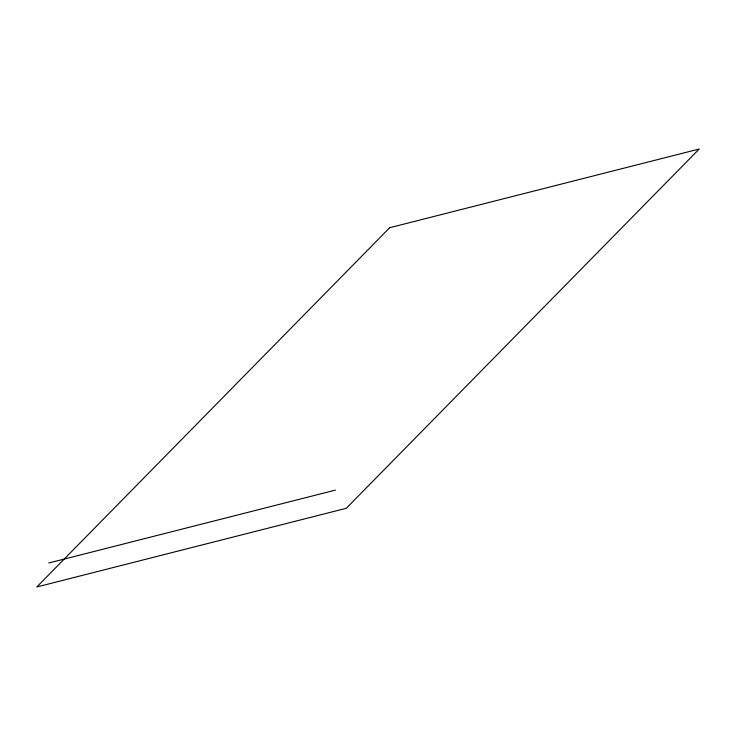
<?xml version="1.0" encoding="UTF-8"?>
<svg xmlns="http://www.w3.org/2000/svg" width="736" height="736" viewBox="0 0 736 736"><rect width="100%" height="100%" fill="white"/><g stroke="black" fill="none" stroke-linecap="round" stroke-linejoin="round"><path stroke-width="1.1" d="M48.815 562.985L335.395 490.121M389.694 227.718L36.8 586.969L346.306 508.282L699.2 149.031L389.694 227.718"/></g></svg>
